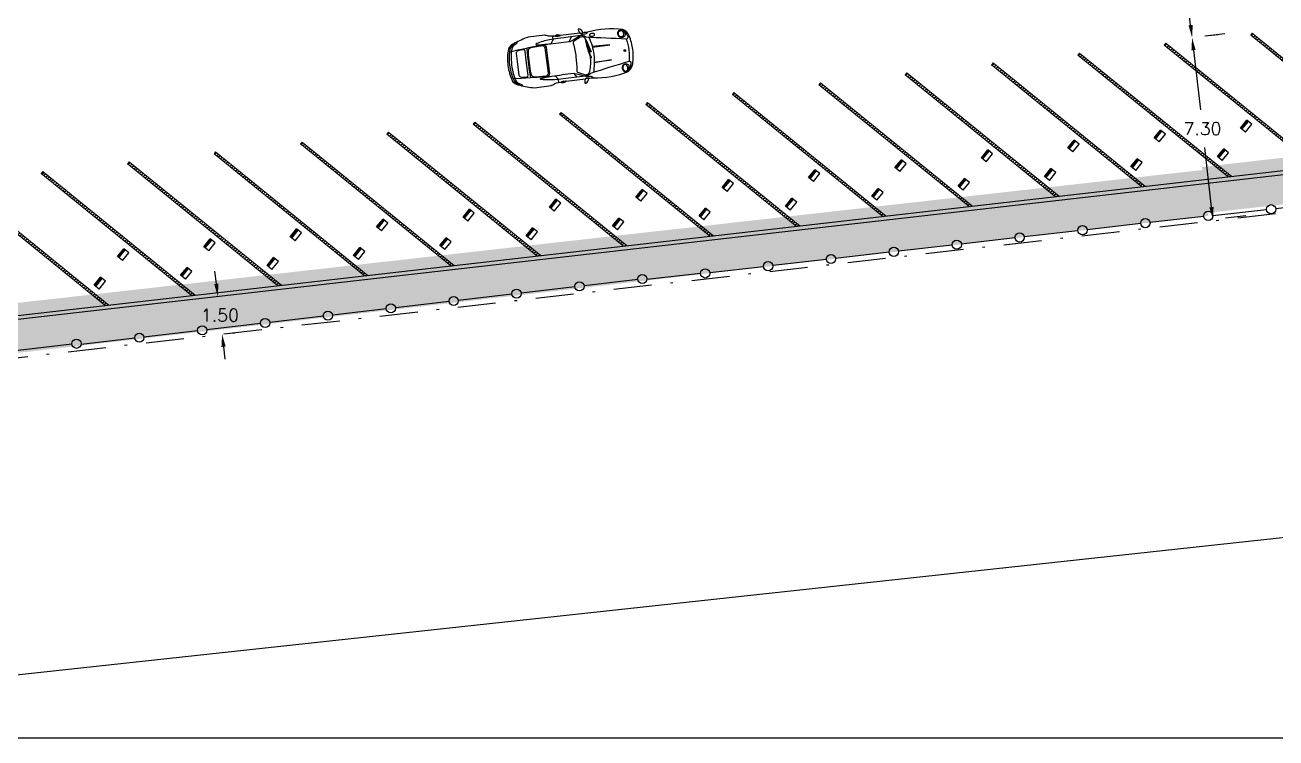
# Model space of a CAD drawing. Extents: x 506 to 706, y 928 to 1038.
# Drawn here: x 577.9 to 627.31, y 927.65 to 955.81 of the extents above; entities that cross this region are included whole.
import ezdxf

# ---------------------------------------------------------------- set-up
doc = ezdxf.new("R2010")
doc.units = 0
doc.header["$LTSCALE"] = 3
doc.header["$MEASUREMENT"] = 0
doc.header["$PDMODE"] = 34
doc.header["$PDSIZE"] = 0.8
doc.linetypes.add('DASHDOT', pattern=[1, 0.5, -0.25, 0, -0.25])
doc.layers.get('0').update_dxf_attribs({"color": 3, "linetype": 'CONTINUOUS'})
doc.layers.get('Defpoints').update_dxf_attribs({"linetype": 'CONTINUOUS'})
for name, color, linetype in [('AUTOS', 2, 'CONTINUOUS'), ('CAJON', 37, 'CONTINUOUS'), ('GUAR', 2, 'CONTINUOUS'), ('HAYCH', 30, 'CONTINUOUS'), ('LIN-ESCALERA', 41, 'CONTINUOUS'), ('P', 7, 'CONTINUOUS'), ('PLACA-POLIU', 5, 'DASHDOT'), ('TOPE', 200, 'CONTINUOUS')]:
    doc.layers.add(name, color=color, linetype=linetype)
doc.layers.add('ED_GEN', color=7, linetype='CONTINUOUS', lineweight=13)
doc.styles.add('LETRAS2', font='ROMANS.SHX')
doc.dimstyles.new('COT', dxfattribs={"dimtxt": 0.5, "dimasz": 0.5, "dimexe": 0.5, "dimexo": 5, "dimgap": 0.5, "dimtad": 0, "dimtih": 1, "dimtoh": 1, "dimzin": 1, "dimdsep": 46, "dimtxsty": 'LETRAS2', "dimcen": 0.5, "dimclrd": 8, "dimclre": 8, "dimclrt": 2, "dimadec": 0, "dimazin": 0, "dimtfac": 1, "dimtix": 1, "dimtofl": 0, "dimtmove": 0, "dimatfit": 0, "dimfxl": 1, "dimtolj": 1, "dimtzin": 0, "dimarcsym": 0})
pattern_1 = [(40, (1271.9695, 616.589), (-0.060261338, 0.071816667), [])]

# ---------------------------------------------------------------- blocks, each defined once
blk = doc.blocks.new('*D132')
at = {"color": 8, "linetype": 'ByBlock'}
for p, q in [((585.461, 945.588), (585.404, 946.085)), ((585.828, 945.127), (586.014, 945.148)), ((585.999, 943.637), (586.185, 943.658)), ((585.745, 943.104), (585.802, 942.608))]:
    blk.add_line(p, q, dxfattribs=at)
for points in [[(585.544, 945.598), (585.378, 945.579), (585.518, 945.091)], [(585.828, 943.114), (585.662, 943.095), (585.688, 943.601)]]:
    blk.add_solid(points, dxfattribs=at)
at = {"layer": 'Defpoints', "color": 0, "linetype": 'ByBlock'}
for p in [(585.518, 945.091), (580.86, 944.559), (581.031, 943.068)]:
    blk.add_point(p, dxfattribs=at)
at = {"color": 2, "linetype": 'ByBlock', "insert": (585.603, 944.346), "char_height": 0.5, "attachment_point": 5, "style": 'LETRAS2'}
blk.add_mtext('\\A1;1.50', dxfattribs=at)
blk = doc.blocks.new('*D137')
at = {"color": 8, "linetype": 'ByBlock'}
for p, q in [((624.468, 960.368), (623.934, 960.307)), ((623.494, 959.753), (623.633, 958.531)), ((623.943, 955.808), (623.804, 957.031)), ((625.03, 955.428), (624.497, 955.368))]:
    blk.add_line(p, q, dxfattribs=at)
for points in [[(623.577, 959.763), (623.411, 959.744), (623.437, 960.25)], [(624.026, 955.817), (623.86, 955.798), (624, 955.311)]]:
    blk.add_solid(points, dxfattribs=at)
at = {"layer": 'Defpoints', "color": 0, "linetype": 'ByBlock'}
for p in [(619.5, 959.802), (624, 955.311), (620.062, 954.863)]:
    blk.add_point(p, dxfattribs=at)
at = {"color": 2, "linetype": 'ByBlock', "insert": (623.719, 957.781), "char_height": 0.5, "attachment_point": 5, "style": 'LETRAS2'}
blk.add_mtext('\\A1;5.00', dxfattribs=at)
blk = doc.blocks.new('*D138')
at = {"color": 8, "linetype": 'ByBlock'}
for p, q in [((625.293, 955.459), (624.497, 955.368)), ((624.057, 954.814), (624.326, 952.467)), ((624.766, 948.62), (624.497, 950.967)), ((626.117, 948.272), (625.32, 948.181))]:
    blk.add_line(p, q, dxfattribs=at)
for points in [[(624.139, 954.824), (623.974, 954.805), (624, 955.311)], [(624.849, 948.63), (624.683, 948.611), (624.823, 948.124)]]:
    blk.add_solid(points, dxfattribs=at)
at = {"layer": 'Defpoints', "color": 0, "linetype": 'ByBlock'}
for p in [(620.326, 954.89), (621.149, 947.703), (624.823, 948.124)]:
    blk.add_point(p, dxfattribs=at)
at = {"color": 2, "linetype": 'ByBlock', "insert": (624.411, 951.717), "char_height": 0.5, "attachment_point": 5, "style": 'LETRAS2'}
blk.add_mtext('\\A1;7.30', dxfattribs=at)

msp = doc.modelspace()

# ---------------------------------------------------------------- hatches: boundary and pattern name
at = {"layer": 'CAJON'}
h = msp.add_hatch(dxfattribs=at)
h.set_pattern_fill('ANSI31', color=256, scale=0.75, angle=355, style=0)
h.set_pattern_definition([(40, (1316.32824, 621.665515), (-0.060261338, 0.071816667), [])])
h.paths.add_polyline_path([(622.903, 955.017), (622.966, 955.095), (628.981, 950.216), (628.842, 950.201)])
h = msp.add_hatch(dxfattribs=at)
h.set_pattern_fill('ANSI31', color=256, scale=0.75, angle=355, style=0)
h.set_pattern_definition([(40, (1319.74045, 622.05602), (-0.060261338, 0.071816667), [])])
h.paths.add_polyline_path([(626.315, 955.408), (626.378, 955.486), (632.393, 950.607), (632.254, 950.591)])
h = msp.add_hatch(dxfattribs=at)
h.set_pattern_fill('ANSI31', color=256, scale=0.75, angle=355, style=0)
h.set_pattern_definition([(40, (1312.91603, 621.27501), (-0.060261338, 0.071816667), [])])
h.paths.add_polyline_path([(619.491, 954.627), (619.554, 954.705), (625.569, 949.826), (625.43, 949.81)])
h = msp.add_hatch(dxfattribs=at)
h.set_pattern_fill('ANSI31', color=256, scale=0.75, angle=355, style=0)
h.set_pattern_definition([(40, (1309.50382, 620.88451), (-0.060261338, 0.071816667), [])])
h.paths.add_polyline_path([(616.079, 954.236), (616.142, 954.314), (622.157, 949.435), (622.017, 949.42)])
h = msp.add_hatch(dxfattribs=at)
h.set_pattern_fill('ANSI31', color=256, scale=0.75, angle=355, style=0)
h.set_pattern_definition([(40, (1306.09161, 620.49401), (-0.060261338, 0.071816667), [])])
h.paths.add_polyline_path([(612.666, 953.846), (612.729, 953.924), (618.744, 949.045), (618.605, 949.029)])
h = msp.add_hatch(dxfattribs=at)
h.set_pattern_fill('ANSI31', color=256, scale=0.75, angle=355, style=0)
h.set_pattern_definition([(40, (1299.26719, 619.71301), (-0.060261338, 0.071816667), [])])
h.paths.add_polyline_path([(605.842, 953.065), (605.905, 953.143), (611.92, 948.264), (611.781, 948.248)])
h = msp.add_hatch(dxfattribs=at)
h.set_pattern_fill('ANSI31', color=256, scale=0.75, angle=355, style=0)
h.set_pattern_definition([(40, (1302.6794, 620.10351), (-0.060261338, 0.071816667), [])])
h.paths.add_polyline_path([(609.254, 953.455), (609.317, 953.533), (615.332, 948.654), (615.193, 948.639)])
h = msp.add_hatch(dxfattribs=at)
h.set_pattern_fill('ANSI31', color=256, scale=0.75, angle=355, style=0)
h.set_pattern_definition([(40, (1295.854975, 619.32251), (-0.060261338, 0.071816667), [])])
h.paths.add_polyline_path([(602.43, 952.674), (602.493, 952.752), (608.508, 947.873), (608.369, 947.858)])
h = msp.add_hatch(dxfattribs=at)
h.set_pattern_fill('ANSI31', color=256, scale=0.75, angle=355, style=0)
h.set_pattern_definition([(40, (1292.44276, 618.93201), (-0.060261338, 0.071816667), [])])
h.paths.add_polyline_path([(599.017, 952.284), (599.08, 952.362), (605.096, 947.483), (604.956, 947.467)])
h = msp.add_hatch(dxfattribs=at)
h.set_pattern_fill('ANSI31', color=256, scale=0.75, angle=355, style=0)
h.set_pattern_definition([(40, (1289.03055, 618.54151), (-0.060261338, 0.071816667), [])])
h.paths.add_polyline_path([(595.605, 951.893), (595.668, 951.971), (601.683, 947.092), (601.544, 947.077)])
h = msp.add_hatch(dxfattribs=at)
h.set_pattern_fill('ANSI31', color=256, scale=0.75, angle=355, style=0)
h.set_pattern_definition([(40, (1282.20613, 617.7605), (-0.060261338, 0.071816667), [])])
h.paths.add_polyline_path([(588.781, 951.112), (588.844, 951.19), (594.859, 946.311), (594.72, 946.296)])
h = msp.add_hatch(dxfattribs=at)
h.set_pattern_fill('ANSI31', color=256, scale=0.75, angle=355, style=0)
h.set_pattern_definition([(40, (1285.61834, 618.151), (-0.060261338, 0.071816667), [])])
h.paths.add_polyline_path([(592.193, 951.503), (592.256, 951.581), (598.271, 946.702), (598.132, 946.686)])
h = msp.add_hatch(dxfattribs=at)
h.set_pattern_fill('ANSI31', color=256, scale=0.75, angle=355, style=0)
h.set_pattern_definition([(40, (1278.79392, 617.37), (-0.060261338, 0.071816667), [])])
h.paths.add_polyline_path([(585.369, 950.722), (585.432, 950.8), (591.447, 945.921), (591.307, 945.905)])
h = msp.add_hatch(dxfattribs=at)
h.set_pattern_fill('ANSI31', color=256, scale=0.75, angle=355, style=0)
h.set_pattern_definition([(40, (1275.38171, 616.9795), (-0.060261338, 0.071816667), [])])
h.paths.add_polyline_path([(581.956, 950.331), (582.019, 950.409), (588.034, 945.53), (587.895, 945.515)])
h = msp.add_hatch(dxfattribs=at)
h.set_pattern_fill('ANSI31', color=256, scale=0.75, angle=355, style=0)
h.set_pattern_definition(pattern_1)
h.paths.add_polyline_path([(578.544, 949.941), (578.607, 950.019), (584.622, 945.14), (584.483, 945.124)])
h = msp.add_hatch(dxfattribs=at)
h.set_pattern_fill('ANSI31', color=256, scale=0.75, angle=355, style=0)
h.set_pattern_definition(pattern_1)
h.paths.add_polyline_path([(575.195, 949.628), (575.132, 949.55), (581.071, 944.734), (581.21, 944.749)])
at = {"layer": 'HAYCH'}
h = msp.add_hatch(dxfattribs=at)
h.set_pattern_fill('DOTS', color=256, scale=7, style=0)
h.set_pattern_definition([(0, (1271.71724, 617.22165), (0.21875, 0.4375), [0, -0.4375])])
h.paths.add_polyline_path([(624.395, 950.202), (705.896, 959.529), (705.896, 957.538), (624.618, 948.39)])
h = msp.add_hatch(dxfattribs=at)
h.set_pattern_fill('DOTS', color=256, scale=7, style=0)
h.set_pattern_definition([(0, (1271.73835, 617.1032), (0.21875, 0.4375), [0, -0.4375])])
h.paths.add_polyline_path([(570.465, 944.033), (624.416, 950.085), (624.639, 948.271), (570.078, 941.992)])

# ---------------------------------------------------------------- linework, layer by layer
msp.add_lwpolyline([(706.148, 927.648), (706.148, 1005.204), (505.89, 1005.204), (505.89, 927.648)], close=True)
at = {"layer": 'AUTOS'}
for points in [[(596.978, 954.214, 0.073985), (597.16, 953.583, 0.153936), (597.442, 953.429, 0.035069), (598.024, 953.331), (598.687, 953.427, 0.080758), (598.746, 953.45, -0.111291), (599.07, 953.556, 0.222022), (599.127, 953.532, 0.155977), (599.278, 953.588), (600.041, 953.685, 0.115278), (600.017, 953.542, 0.541385), (600.056, 953.52, 0.273922), (600.171, 953.701, -0.044974), (600.353, 953.729, 0.105774), (601.724, 953.975, 0.212201), (601.908, 954.283, 0.055723), (601.913, 954.841, 0.055723), (601.768, 955.38, 0.212201), (601.513, 955.632, 0.105774), (600.124, 955.527, -0.044974), (599.941, 955.509, 0.273922), (599.784, 955.656, 0.541385), (599.752, 955.625, 0.115278), (599.812, 955.492), (599.049, 955.395, 0.155977), (598.888, 955.412, 0.222022), (598.839, 955.374, -0.111291), (598.498, 955.396, 0.080758), (598.436, 955.404), (597.77, 955.33, 0.035069), (597.231, 955.089, 0.153936), (596.996, 954.87, 0.073985)], [(601.359, 955.363, -0.318262), (601.343, 955.559, -0.336631), (601.483, 955.616, -0.107863), (601.576, 955.532, -0.176217), (601.608, 955.416, -0.204198), (601.578, 955.357, -0.234058), (601.426, 955.321, -0.162353)], [(601.392, 955.359, -0.163341), (601.339, 955.45, -0.213722), (601.363, 955.552, -0.243766), (601.459, 955.598, -0.291481), (601.518, 955.558, -0.158425), (601.532, 955.4, -0.556548)], [(600.241, 954.759, -0.043566), (600.049, 955.219, -0.084927), (600.09, 955.146, 0.037508), (600.258, 954.776, -1.353737)], [(600.053, 955.173, 0.066931), (600.244, 954.528, 1.115799), (600.273, 954.545, -0.036962), (600.118, 954.978, 0.02456)], [(600.198, 955.414, 0.383263), (600.213, 955.382, 0.054412), (600.286, 955.371, 0.109062), (600.366, 955.383, 0.400423), (600.396, 955.444, 0.320332), (600.325, 955.481, 0.05979), (600.24, 955.465, 0.197788)], [(597.716, 954.308), (597.655, 954.785, 0.407574), (597.578, 954.837), (597.487, 954.824, 0.03281), (597.378, 954.793, 0.311096), (597.302, 954.688), (597.356, 954.262), (597.41, 953.836, 0.311096), (597.51, 953.753, 0.03281), (597.623, 953.751), (597.715, 953.761, 0.407574), (597.777, 953.83)], [(598.564, 954.415), (598.497, 954.941, 0.388823), (598.44, 954.996), (597.945, 954.928, 0.078172), (597.826, 954.887, 0.196108), (597.787, 954.84, 0.096829), (597.779, 954.639), (597.819, 954.321), (597.86, 954.002, 0.096829), (597.918, 953.81, 0.196108), (597.968, 953.774, 0.078172), (598.093, 953.764), (598.589, 953.823, 0.388823), (598.631, 953.89)], [(601.507, 954.197, 0.318262), (601.541, 954.003, 0.336631), (601.691, 953.983, 0.107863), (601.759, 954.088, 0.176217), (601.762, 954.209, 0.204198), (601.718, 954.258, 0.234058), (601.562, 954.254, 0.162353)], [(601.538, 954.21, 0.163341), (601.51, 954.108, 0.213722), (601.558, 954.016, 0.243766), (601.663, 953.995, 0.291481), (601.71, 954.048, 0.158425), (601.684, 954.205, 0.556548)]]:
    msp.add_lwpolyline(points, format="xyb", close=True, dxfattribs=at)
for points in [[(601.513, 955.632, -0.101535), (601.71, 955.36, -0.52292), (601.648, 955.258, -0.007101), (600.052, 955.334, 0.204495), (599.836, 955.395), (599.166, 955.301), (598.759, 955.253, 0.038718), (598.23, 955.121, 0.010841), (598.101, 955.075, 0.648), (598.098, 955.03, 0.015753), (598.544, 955.061, 0.014486), (599.402, 955.158, 0.071916), (599.52, 955.206), (599.836, 955.395)], [(597.343, 955.147, -0.178742), (597.288, 955.059, 0.128631), (597.147, 954.923, 0.089194), (597.1, 954.619, 0.036776), (597.124, 954.232, 0.036776), (597.197, 953.852, 0.089194), (597.319, 953.57, 0.128631), (597.489, 953.473, -0.178742), (597.565, 953.402)], [(598.759, 955.253, -0.192613), (598.764, 955.366, -0.192613)], [(600.158, 954.979, 0.031083), (600.076, 955.199, 0.14503), (599.952, 955.345, 0.190771), (599.78, 955.292), (599.601, 955.182, 0.400838), (599.56, 955.08, -0.031829), (599.664, 954.555, -0.031829), (599.694, 954.021, 0.400838), (599.76, 953.933), (599.96, 953.871, 0.190771), (600.14, 953.863, 0.14503), (600.224, 954.035, 0.06672), (600.24, 954.537)], [(600.124, 955.527, -0.242846), (600.015, 955.455, 0.066443), (599.864, 955.417, -0.284222), (599.836, 955.395, -0.284222)], [(600.176, 955.327, -0.070312), (600.373, 954.645, -0.070312), (600.353, 953.936)], [(601.648, 955.258, -0.051873), (601.755, 954.821, -0.051873), (601.761, 954.372)], [(597.442, 953.429, -0.211518), (597.181, 953.704, -0.047818), (597.058, 954.224, -0.047818), (597.047, 954.758, -0.211518), (597.231, 955.089, -0.211518)], [(598.687, 955.074), (598.3, 955.015), (597.985, 954.954), (597.721, 954.903, 0.016855), (597.78, 954.316, 0.016855), (597.87, 953.732), (598.138, 953.749), (598.458, 953.769), (598.847, 953.809)], [(598.378, 954.987, -0.278411), (598.436, 954.909), (598.5, 954.407), (598.564, 953.906, -0.278411), (598.527, 953.815)], [(600.225, 954.658, 0.027717), (600.189, 954.864, 0.14503)], [(601.724, 953.975, 0.101535), (601.846, 954.288, 0.52292), (601.761, 954.372, 0.007101), (600.234, 953.898, -0.204495), (600.041, 953.786), (599.369, 953.708), (598.963, 953.654, -0.038718), (598.417, 953.648, -0.010841), (598.281, 953.661, -0.648), (598.267, 953.703, -0.015753), (598.706, 953.786, -0.014486), (599.561, 953.906, -0.071916), (599.687, 953.889), (600.041, 953.786)], [(598.963, 953.654, 0.192613), (598.995, 953.545, 0.192613)], [(600.353, 953.729, 0.242846), (600.229, 953.772, -0.066443), (600.073, 953.771, 0.284222), (600.041, 953.786, 0.284222)]]:
    msp.add_lwpolyline(points, format="xyb", dxfattribs=at)
for points in [[(598.682, 955.078), (598.771, 955.254)], [(599.402, 955.158), (599.493, 955.347)], [(597.047, 954.758), (597.374, 954.83), (597.721, 954.903)], [(600.314, 954.936), (600.996, 955.023), (600.308, 954.96)], [(600.389, 954.349), (601.07, 954.436), (600.389, 954.324)], [(597.181, 953.704), (597.516, 953.716), (597.87, 953.732)], [(598.844, 953.804), (598.974, 953.655)], [(599.561, 953.906), (599.696, 953.746)]]:
    msp.add_lwpolyline(points, dxfattribs=at)
msp.add_circle((601.593, 954.803), 0.0312, dxfattribs=at)
for centre, radius, start, end in [((598.879, 956.034), 0.661, 266.5459, 271.345), ((598.944, 955.321), 0.0725, 56.7201, 133.9047), ((598.934, 955.431), 0.0704, 235.2869, 315.3379), ((598.879, 956.034), 0.661, 279.1832, 284.9104), ((599.833, 955.843), 0.351, 266.5427, 287.9466), ((600.15, 953.351), 0.351, 86.5427, 107.9466), ((599.274, 952.927), 0.661, 103.1442, 107.9433), ((599.177, 953.525), 0.0704, 59.1514, 139.2024), ((599.159, 953.634), 0.0725, 240.5846, 317.7691), ((599.274, 952.927), 0.661, 89.5789, 95.306)]:
    msp.add_arc(centre, radius, start, end, dxfattribs=at)
at = {"layer": 'CAJON'}
for p, q in [((622.966, 955.095), (622.903, 955.017)), ((626.378, 955.486), (626.315, 955.408)), ((619.554, 954.705), (619.491, 954.627)), ((616.142, 954.314), (616.079, 954.236)), ((612.729, 953.924), (612.666, 953.846)), ((605.905, 953.143), (605.842, 953.065)), ((609.317, 953.533), (609.254, 953.455)), ((602.493, 952.752), (602.43, 952.674)), ((599.08, 952.362), (599.017, 952.284)), ((595.668, 951.971), (595.605, 951.893)), ((588.844, 951.19), (588.781, 951.112)), ((592.256, 951.581), (592.193, 951.503)), ((585.432, 950.8), (585.369, 950.722)), ((582.019, 950.409), (581.956, 950.331)), ((578.607, 950.019), (578.544, 949.941))]:
    msp.add_line(p, q, dxfattribs=at)
at = {"layer": 'ED_GEN'}
for p, q in [((628.981, 950.216), (622.966, 955.095)), ((632.254, 950.591), (626.315, 955.408)), ((632.393, 950.607), (626.378, 955.486)), ((625.43, 949.81), (619.491, 954.627)), ((625.569, 949.826), (619.554, 954.705)), ((628.842, 950.201), (622.903, 955.017)), ((622.017, 949.42), (616.079, 954.236)), ((622.157, 949.435), (616.142, 954.314)), ((618.605, 949.029), (612.666, 953.846)), ((618.744, 949.045), (612.729, 953.924)), ((611.92, 948.264), (605.905, 953.143)), ((615.193, 948.639), (609.254, 953.455)), ((615.332, 948.654), (609.317, 953.533)), ((608.369, 947.858), (602.43, 952.674)), ((608.508, 947.873), (602.493, 952.752)), ((611.781, 948.248), (605.842, 953.065)), ((604.956, 947.467), (599.017, 952.284)), ((605.096, 947.483), (599.08, 952.362)), ((601.544, 947.077), (595.605, 951.893)), ((601.683, 947.092), (595.668, 951.971)), ((594.859, 946.311), (588.844, 951.19)), ((598.132, 946.686), (592.193, 951.503)), ((598.271, 946.702), (592.256, 951.581)), ((591.307, 945.905), (585.369, 950.722)), ((591.447, 945.921), (585.432, 950.8)), ((594.72, 946.296), (588.781, 951.112)), ((587.895, 945.515), (581.956, 950.331)), ((588.034, 945.53), (582.019, 950.409)), ((584.483, 945.124), (578.544, 949.941)), ((584.622, 945.14), (578.607, 950.019)), ((581.071, 944.734), (575.132, 949.55)), ((581.21, 944.749), (575.195, 949.628))]:
    msp.add_line(p, q, dxfattribs=at)
at = {"layer": 'GUAR'}
msp.add_line((554.472, 927.648), (638.177, 936.723), dxfattribs=at)
at = {"layer": 'LIN-ESCALERA'}
for p, q in [((570.98, 943.579), (706.148, 959.048)), ((570.997, 943.43), (706.165, 958.899)), ((629.426, 948.795), (627.306, 948.553)), ((624.458, 948.251), (622.337, 948.008)), ((626.943, 948.511), (624.822, 948.269)), ((619.49, 947.683), (617.369, 947.441)), ((621.974, 947.967), (619.853, 947.725)), ((617.006, 947.399), (614.885, 947.157)), ((612.038, 946.832), (609.918, 946.589)), ((614.522, 947.115), (612.402, 946.873)), ((607.071, 946.264), (604.95, 946.022)), ((609.554, 946.548), (607.434, 946.306)), ((602.103, 945.758), (599.983, 945.511)), ((604.586, 945.996), (602.465, 945.753)), ((599.619, 945.469), (597.499, 945.221)), ((594.653, 944.889), (592.533, 944.642)), ((597.136, 945.179), (595.016, 944.932)), ((589.687, 944.31), (587.567, 944.062)), ((592.17, 944.6), (590.05, 944.352)), ((584.72, 943.73), (582.6, 943.483)), ((587.204, 944.02), (585.084, 943.773)), ((582.237, 943.441), (580.117, 943.193)), ((579.755, 943.201), (577.635, 942.953))]:
    msp.add_line(p, q, dxfattribs=at)
for centre in [(627.124, 948.532), (624.639, 948.271), (619.671, 947.704), (622.155, 947.988), (614.704, 947.136), (617.188, 947.42), (609.736, 946.569), (612.22, 946.852), (607.252, 946.285), (602.284, 945.779), (604.768, 946.001), (597.318, 945.2), (599.801, 945.49), (592.352, 944.621), (594.835, 944.91), (587.385, 944.041), (589.868, 944.331), (584.902, 943.752), (579.937, 943.222), (582.419, 943.462)]:
    msp.add_circle(centre, 0.183, dxfattribs=at)
at = {"layer": 'PLACA-POLIU'}
msp.add_line((570.363, 941.847), (706.148, 957.387), dxfattribs=at)
at = {"layer": 'TOPE'}
for p, q in [((622.501, 951.349), (622.753, 951.659)), ((622.52, 951.333), (622.772, 951.644)), ((622.947, 951.502), (622.753, 951.659)), ((625.913, 951.739), (626.165, 952.05)), ((626.107, 951.582), (625.913, 951.739)), ((625.932, 951.724), (626.184, 952.034)), ((625.952, 951.708), (626.204, 952.018)), ((625.971, 951.692), (626.223, 952.003)), ((626.107, 951.582), (626.359, 951.892)), ((626.359, 951.892), (626.165, 952.05)), ((619.088, 950.958), (619.34, 951.269)), ((619.108, 950.943), (619.36, 951.253)), ((619.127, 950.927), (619.379, 951.237)), ((619.147, 950.911), (619.399, 951.222)), ((619.534, 951.111), (619.34, 951.269)), ((622.695, 951.191), (622.501, 951.349)), ((622.539, 951.317), (622.791, 951.628)), ((622.559, 951.302), (622.811, 951.612)), ((622.695, 951.191), (622.947, 951.502)), ((615.676, 950.568), (615.928, 950.878)), ((615.696, 950.552), (615.948, 950.863)), ((615.715, 950.536), (615.967, 950.847)), ((615.734, 950.521), (615.986, 950.831)), ((615.87, 950.41), (616.122, 950.721)), ((616.122, 950.721), (615.928, 950.878)), ((619.283, 950.801), (619.088, 950.958)), ((619.283, 950.801), (619.534, 951.111)), ((624.998, 950.611), (625.25, 950.922)), ((625.017, 950.595), (625.269, 950.906)), ((625.036, 950.58), (625.288, 950.89)), ((625.056, 950.564), (625.308, 950.874)), ((625.192, 950.454), (625.444, 950.764)), ((625.444, 950.764), (625.25, 950.922)), ((612.264, 950.177), (612.516, 950.488)), ((612.458, 950.02), (612.264, 950.177)), ((612.283, 950.162), (612.535, 950.472)), ((612.303, 950.146), (612.555, 950.456)), ((612.322, 950.13), (612.574, 950.441)), ((612.458, 950.02), (612.71, 950.33)), ((612.71, 950.33), (612.516, 950.488)), ((615.87, 950.41), (615.676, 950.568)), ((621.585, 950.221), (621.837, 950.531)), ((621.78, 950.063), (621.585, 950.221)), ((621.605, 950.205), (621.857, 950.515)), ((621.624, 950.189), (621.876, 950.5)), ((621.644, 950.173), (621.896, 950.484)), ((621.78, 950.063), (622.032, 950.374)), ((622.032, 950.374), (621.837, 950.531)), ((625.192, 950.454), (624.998, 950.611)), ((605.44, 949.396), (605.691, 949.707)), ((605.459, 949.381), (605.711, 949.691)), ((605.478, 949.365), (605.73, 949.675)), ((605.498, 949.349), (605.75, 949.66)), ((605.886, 949.549), (605.691, 949.707)), ((608.852, 949.787), (609.104, 950.097)), ((609.046, 949.629), (608.852, 949.787)), ((608.871, 949.771), (609.123, 950.082)), ((608.891, 949.755), (609.143, 950.066)), ((608.91, 949.74), (609.162, 950.05)), ((609.046, 949.629), (609.298, 949.94)), ((609.298, 949.94), (609.104, 950.097)), ((614.761, 949.44), (615.013, 949.75)), ((614.78, 949.424), (615.032, 949.734)), ((614.8, 949.408), (615.052, 949.719)), ((614.819, 949.392), (615.071, 949.703)), ((615.207, 949.593), (615.013, 949.75)), ((618.173, 949.83), (618.425, 950.141)), ((618.367, 949.673), (618.173, 949.83)), ((618.193, 949.814), (618.445, 950.125)), ((618.212, 949.799), (618.464, 950.109)), ((618.231, 949.783), (618.483, 950.093)), ((618.367, 949.673), (618.619, 949.983)), ((618.619, 949.983), (618.425, 950.141)), ((602.027, 949.006), (602.279, 949.316)), ((602.047, 948.99), (602.299, 949.301)), ((602.066, 948.974), (602.318, 949.285)), ((602.086, 948.959), (602.338, 949.269)), ((602.473, 949.159), (602.279, 949.316)), ((605.634, 949.239), (605.44, 949.396)), ((605.634, 949.239), (605.886, 949.549)), ((611.349, 949.049), (611.601, 949.36)), ((611.368, 949.033), (611.62, 949.344)), ((611.388, 949.018), (611.64, 949.328)), ((611.407, 949.002), (611.659, 949.312)), ((611.543, 948.892), (611.795, 949.202)), ((611.795, 949.202), (611.601, 949.36)), ((614.955, 949.282), (614.761, 949.44)), ((614.955, 949.282), (615.207, 949.593)), ((598.615, 948.615), (598.867, 948.926)), ((598.635, 948.6), (598.886, 948.91)), ((598.654, 948.584), (598.906, 948.894)), ((598.673, 948.568), (598.925, 948.879)), ((598.809, 948.458), (599.061, 948.768)), ((599.061, 948.768), (598.867, 948.926)), ((602.221, 948.848), (602.027, 949.006)), ((602.221, 948.848), (602.473, 949.159)), ((607.937, 948.659), (608.189, 948.969)), ((607.956, 948.643), (608.208, 948.953)), ((607.975, 948.627), (608.227, 948.938)), ((607.995, 948.611), (608.247, 948.922)), ((608.131, 948.501), (608.383, 948.812)), ((608.383, 948.812), (608.189, 948.969)), ((611.543, 948.892), (611.349, 949.049)), ((595.203, 948.225), (595.455, 948.535)), ((595.397, 948.067), (595.203, 948.225)), ((595.222, 948.209), (595.474, 948.52)), ((595.242, 948.193), (595.494, 948.504)), ((595.261, 948.178), (595.513, 948.488)), ((595.397, 948.067), (595.649, 948.378)), ((595.649, 948.378), (595.455, 948.535)), ((598.809, 948.458), (598.615, 948.615)), ((601.112, 947.878), (601.364, 948.188)), ((601.558, 948.031), (601.364, 948.188)), ((604.524, 948.268), (604.776, 948.579)), ((604.719, 948.111), (604.524, 948.268)), ((604.544, 948.252), (604.796, 948.563)), ((604.563, 948.237), (604.815, 948.547)), ((604.583, 948.221), (604.835, 948.531)), ((604.719, 948.111), (604.971, 948.421)), ((604.971, 948.421), (604.776, 948.579)), ((608.131, 948.501), (607.937, 948.659)), ((588.378, 947.444), (588.63, 947.754)), ((588.398, 947.428), (588.65, 947.739)), ((588.417, 947.412), (588.669, 947.723)), ((588.437, 947.397), (588.689, 947.707)), ((588.825, 947.597), (588.63, 947.754)), ((591.791, 947.834), (592.043, 948.145)), ((591.985, 947.677), (591.791, 947.834)), ((591.81, 947.819), (592.062, 948.129)), ((591.829, 947.803), (592.081, 948.113)), ((591.849, 947.787), (592.101, 948.098)), ((591.985, 947.677), (592.237, 947.987)), ((592.237, 947.987), (592.043, 948.145)), ((597.7, 947.487), (597.952, 947.798)), ((597.719, 947.471), (597.971, 947.782)), ((597.739, 947.456), (597.991, 947.766)), ((597.758, 947.44), (598.01, 947.75)), ((598.146, 947.64), (597.952, 947.798)), ((601.306, 947.72), (601.112, 947.878)), ((601.132, 947.862), (601.384, 948.172)), ((601.151, 947.846), (601.403, 948.157)), ((601.17, 947.83), (601.422, 948.141)), ((601.306, 947.72), (601.558, 948.031)), ((584.966, 947.053), (585.218, 947.364)), ((584.986, 947.038), (585.238, 947.348)), ((585.005, 947.022), (585.257, 947.332)), ((585.024, 947.006), (585.276, 947.317)), ((585.16, 946.896), (585.412, 947.206)), ((585.412, 947.206), (585.218, 947.364)), ((588.573, 947.286), (588.378, 947.444)), ((588.573, 947.286), (588.825, 947.597)), ((594.288, 947.097), (594.54, 947.407)), ((594.307, 947.081), (594.559, 947.391)), ((594.327, 947.065), (594.579, 947.376)), ((594.346, 947.049), (594.598, 947.36)), ((594.482, 946.939), (594.734, 947.25)), ((594.734, 947.25), (594.54, 947.407)), ((597.894, 947.33), (597.7, 947.487)), ((597.894, 947.33), (598.146, 947.64)), ((581.554, 946.663), (581.806, 946.973)), ((581.573, 946.647), (581.825, 946.958)), ((581.593, 946.631), (581.845, 946.942)), ((581.612, 946.616), (581.864, 946.926)), ((581.748, 946.505), (582, 946.816)), ((582, 946.816), (581.806, 946.973)), ((585.16, 946.896), (584.966, 947.053)), ((590.876, 946.706), (591.128, 947.017)), ((591.07, 946.549), (590.876, 946.706)), ((590.895, 946.69), (591.147, 947.001)), ((590.914, 946.675), (591.166, 946.985)), ((590.934, 946.659), (591.186, 946.969)), ((591.07, 946.549), (591.322, 946.859)), ((591.322, 946.859), (591.128, 947.017)), ((594.482, 946.939), (594.288, 947.097)), ((581.748, 946.505), (581.554, 946.663)), ((584.051, 945.925), (584.303, 946.236)), ((584.071, 945.909), (584.323, 946.22)), ((584.09, 945.894), (584.342, 946.204)), ((584.497, 946.078), (584.303, 946.236)), ((587.463, 946.316), (587.715, 946.626)), ((587.658, 946.158), (587.463, 946.316)), ((587.483, 946.3), (587.735, 946.61)), ((587.502, 946.284), (587.754, 946.595)), ((587.522, 946.268), (587.774, 946.579)), ((587.658, 946.158), (587.909, 946.469)), ((587.909, 946.469), (587.715, 946.626)), ((580.639, 945.535), (580.891, 945.845)), ((580.658, 945.519), (580.91, 945.829)), ((580.678, 945.503), (580.93, 945.814)), ((580.697, 945.487), (580.949, 945.798)), ((581.085, 945.688), (580.891, 945.845)), ((584.245, 945.768), (584.051, 945.925)), ((584.109, 945.878), (584.361, 946.188)), ((584.245, 945.768), (584.497, 946.078)), ((580.833, 945.377), (580.639, 945.535)), ((580.833, 945.377), (581.085, 945.688))]:
    msp.add_line(p, q, dxfattribs=at)

# ---------------------------------------------------------------- dimensions: what is measured, and where the dimension line sits
at = {"layer": 'P'}
for p1, p2, distance, text, picture, middle in [((619.5, 959.802), (620.062, 954.863), 3.963, '5.00', '*D137', (623.719, 957.781)), ((620.326, 954.89), (621.149, 947.703), 3.698, '7.30', '*D138', (624.411, 951.717))]:
    dim = msp.add_aligned_dim(p1=p1, p2=p2, distance=distance, text=text, dimstyle='COT', dxfattribs=at)
    dim.commit()
    dim.dimension.update_dxf_attribs({"geometry": picture, "text_midpoint": middle})
dim = msp.add_aligned_dim(p1=(581.031, 943.068), p2=(580.86, 944.559), distance=-4.688, dimstyle='COT', dxfattribs=at)
dim.commit()
dim.dimension.update_dxf_attribs({"geometry": '*D132', "text_midpoint": (585.603, 944.346)})

doc.saveas('drawing.dxf')
